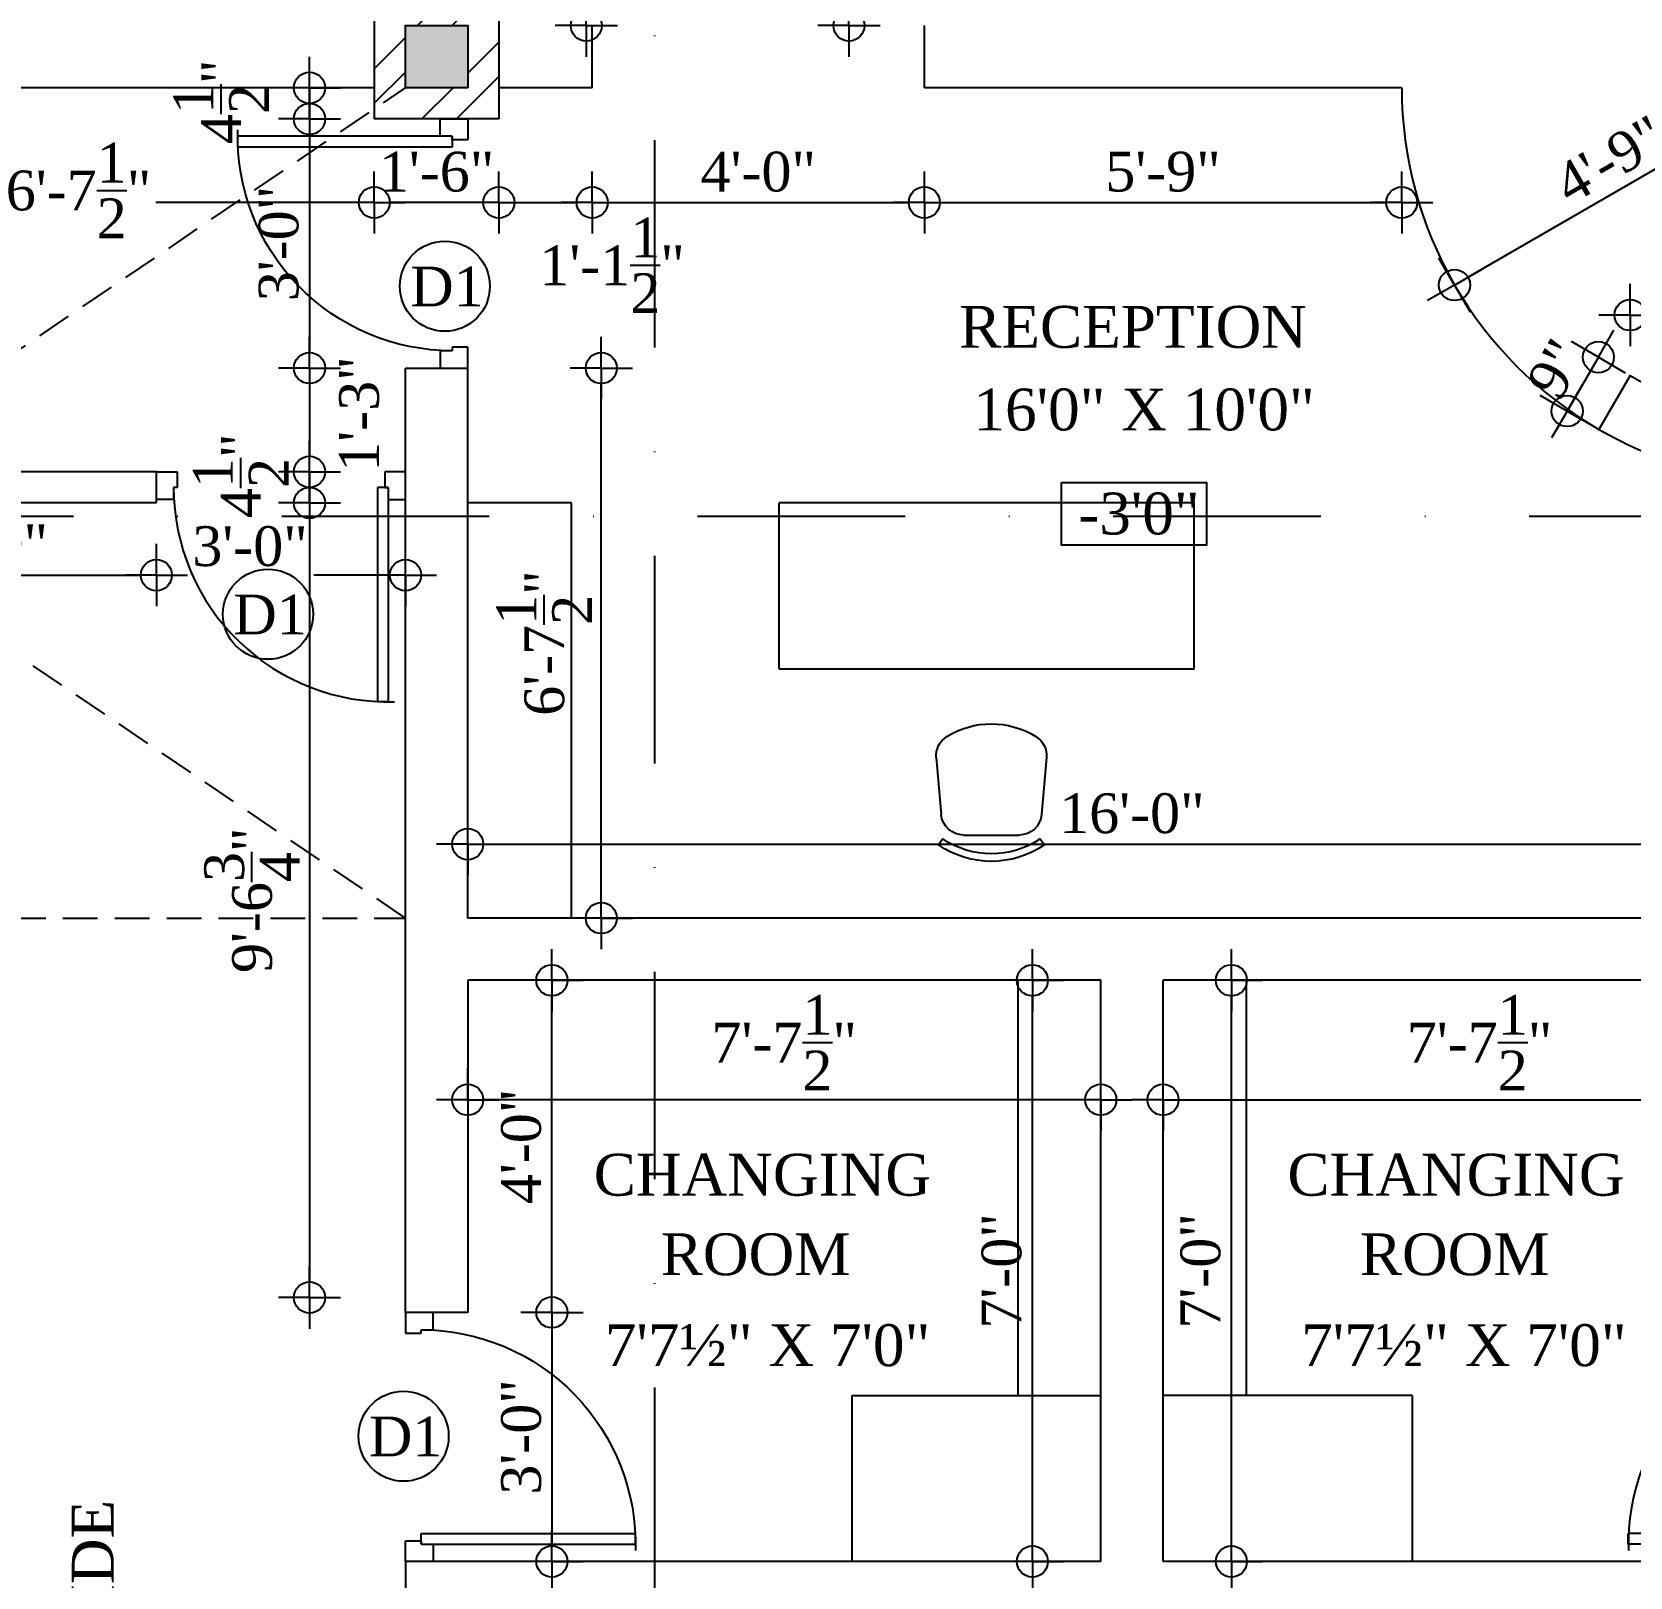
# Model space of a CAD drawing. Extents: x 13301 to 18078, y -1439 to 1911.
# Drawn here: x 14020.5 to 14251.4, y 328 to 551.4 of the extents above; entities that cross this region are included whole.
import ezdxf

# ---------------------------------------------------------------- set-up
doc = ezdxf.new("R2010")
doc.units = 0
doc.header["$LTSCALE"] = 20
doc.header["$MEASUREMENT"] = 0
doc.header["$PDMODE"] = 34
doc.header["$PDSIZE"] = 5
doc.linetypes.add('DASHDOT', pattern=[1, 0.5, -0.25, 0, -0.25])
doc.linetypes.add('HIDDEN', pattern=[0.375, 0.25, -0.125])
doc.layers.get('0').update_dxf_attribs({"linetype": 'CONTINUOUS'})
doc.layers.get('Defpoints').update_dxf_attribs({"linetype": 'CONTINUOUS'})
for name, color, linetype in [('column', 31, 'CONTINUOUS'), ('DIMLINE', 254, 'CONTINUOUS'), ('DOOR', 1, 'CONTINUOUS'), ('door text', 2, 'CONTINUOUS'), ('FURN', 10, 'CONTINUOUS'), ('HATCH', 252, 'CONTINUOUS'), ('Secline', 13, 'CONTINUOUS'), ('Stone', 8, 'CONTINUOUS'), ('text', 2, 'CONTINUOUS'), ('wall', 13, 'CONTINUOUS')]:
    doc.layers.add(name, color=color, linetype=linetype)
doc.styles.add('style3', font='TIMES.TTF')
doc.styles.add('style5', font='TIMES.TTF')
doc.dimstyles.new('arch61', dxfattribs={"dimscale": 0, "dimtxt": 5.75, "dimasz": 2.25, "dimexe": 0.18, "dimexo": 0.0625, "dimgap": 1.5, "dimtad": 1, "dimzin": 3, "dimdsep": 46, "dimlunit": 4, "dimtxsty": 'style3', "dimblk": 'BLK', "dimcen": 0, "dimse1": 1, "dimse2": 1, "dimclrd": 256, "dimclrt": 3, "dimazin": 0, "dimtfac": 1, "dimtix": 1, "dimtmove": 2, "dimatfit": 3, "dimldrblk": 'NONE', "dimfxl": 0, "dimtolj": 1, "dimtzin": 0, "dimlwd": -1, "dimarcsym": 0})

# ---------------------------------------------------------------- blocks, each defined once
blk = doc.blocks.new('DR1H902')
at = {"color": 0}
for p, q in [((-0.5, 0), (-0.5, 1)), ((-0.5, 1), (-0.45, 1)), ((-0.45, 0), (-0.45, 1)), ((-0.5, 0), (-0.45, 0))]:
    blk.add_line(p, q, dxfattribs=at)
blk.add_arc((-0.5, 0), 1, 0, 91.70698, dxfattribs=at)
blk = doc.blocks.new('A$C3B4262AC')
at = {"layer": 'DOOR'}
for p, q in [((0, 4), (0, 0)), ((2.5, 4), (0, 4)), ((2.5, 2.25), (2.5, 4)), ((0, 0), (3, 0)), ((3, 2.25), (2.5, 2.25)), ((3, 0), (3, 2.25))]:
    blk.add_line(p, q, dxfattribs=at)
blk = doc.blocks.new('A$C1F9E242A')
blk.add_blockref('A$C3B4262AC', (0, 0))
at = {"xscale": -1}
blk.add_blockref('A$C3B4262AC', (36, 0), dxfattribs=at)
at = {"layer": 'DOOR', "xscale": -31, "yscale": 31, "zscale": 68.88888888888889}
blk.add_blockref('DR1H902', (18, 2.25), dxfattribs=at)
blk = doc.blocks.new('*U15')
at = {"xscale": -1, "rotation": 90.00000000000249}
blk.add_blockref('A$C1F9E242A', (-13.99, 19.99), dxfattribs=at)
blk = doc.blocks.new('*U18')
at = {"xscale": -1, "rotation": 270.0000000000025}
blk.add_blockref('A$C1F9E242A', (-17.99, -16.01), dxfattribs=at)
blk = doc.blocks.new('CHAIR1')
at = {"color": 0}
for p, q in [((6.09, 9.96), (16.38, 9.07)), ((20.77, 8.8), (21.88, 9.57)), ((20.09, 5.02), (20.09, -5.02)), ((6.09, -9.96), (16.38, -9.07)), ((20.77, -8.8), (21.88, -9.57))]:
    blk.add_line(p, q, dxfattribs=at)
for centre, radius, start, end in [((5.74, 5.91), 4.06, 85.0303, 148.407), ((16.03, 5.02), 4.06, 0, 85.0303), ((7.9, 0), 15.59, 325.6197, 34.3803), ((7.9, 0), 16.94, 325.6197, 34.3803), ((15.35, 0), 15.35, 148.407, 211.593), ((16.03, -5.02), 4.06, 274.9697, 0), ((5.74, -5.91), 4.06, 211.593, 274.9697)]:
    blk.add_arc(centre, radius, start, end, dxfattribs=at)
blk = doc.blocks.new('*U28')
at = {"rotation": 179.9999999999999}
blk.add_blockref('A$C1F9E242A', (0, 2), dxfattribs=at)
blk = doc.blocks.new('BLK')
for q in [(0, 2), (-2, 0), (0, -2), (2, 0)]:
    blk.add_line((0, 0), q)
blk.add_circle((0, 0), 1)
blk = doc.blocks.new('*D66')
at = {"layer": 'Defpoints', "color": 0, "transparency": 16777216}
for p in [(13990.45, 483.29), (14038.45, 483.29), (14038.45, 472.86)]:
    blk.add_point(p, dxfattribs=at)
at = {"layer": 'DIMLINE', "transparency": 16777216}
blk.add_line((13992.7, 472.86), (14036.2, 472.86), dxfattribs=at)
at = {"layer": 'DIMLINE', "transparency": 16777216, "xscale": 2.25, "yscale": 2.25, "zscale": 2.25, "rotation": 180}
blk.add_blockref('BLK', (13990.45, 472.86), dxfattribs=at)
at = {"layer": 'DIMLINE', "transparency": 16777216, "xscale": 2.25, "yscale": 2.25, "zscale": 2.25}
blk.add_blockref('BLK', (14038.45, 472.86), dxfattribs=at)
at = {"layer": 'DIMLINE', "color": 3, "transparency": 16777216, "insert": (14014.45, 477.28), "char_height": 5.75, "attachment_point": 5, "style": 'style3'}
blk.add_mtext('\\A1;4\'-0"', dxfattribs=at)
blk = doc.blocks.new('_None')
blk = doc.blocks.new('*D67')
at = {"layer": 'Defpoints', "color": 0}
for p in [(14038.45, 483.29), (14074.45, 483.29), (14074.45, 472.86)]:
    blk.add_point(p, dxfattribs=at)
at = {"layer": 'DIMLINE'}
for p, q in [((14040.7, 472.86), (14042.78, 472.86)), ((14072.2, 472.86), (14061.19, 472.86))]:
    blk.add_line(p, q, dxfattribs=at)
at = {"layer": 'DIMLINE', "xscale": 2.25, "yscale": 2.25, "zscale": 2.25, "rotation": 180}
blk.add_blockref('BLK', (14038.45, 472.86), dxfattribs=at)
at = {"layer": 'DIMLINE', "xscale": 2.25, "yscale": 2.25, "zscale": 2.25}
blk.add_blockref('BLK', (14074.45, 472.86), dxfattribs=at)
at = {"layer": 'DIMLINE', "color": 3, "insert": (14051.99, 477.01), "char_height": 5.75, "attachment_point": 5, "style": 'style3'}
blk.add_mtext('\\A1;3\'-0"', dxfattribs=at)
blk = doc.blocks.new('*D75')
at = {"layer": 'Defpoints', "color": 0}
for p in [(13990.45, 543.29), (14069.95, 543.29), (13990.45, 526.72)]:
    blk.add_point(p, dxfattribs=at)
at = {"layer": 'DIMLINE'}
for p, q in [((13992.7, 526.72), (14016, 526.72)), ((14067.7, 526.72), (14038.39, 526.72))]:
    blk.add_line(p, q, dxfattribs=at)
at = {"layer": 'DIMLINE', "xscale": 2.25, "yscale": 2.25, "zscale": 2.25, "rotation": 180}
blk.add_blockref('BLK', (13990.45, 526.72), dxfattribs=at)
at = {"layer": 'DIMLINE', "xscale": 2.25, "yscale": 2.25, "zscale": 2.25}
blk.add_blockref('BLK', (14069.95, 526.72), dxfattribs=at)
at = {"layer": 'DIMLINE', "color": 3, "insert": (14027.2, 528.46), "char_height": 5.75, "attachment_point": 5, "style": 'style3'}
blk.add_mtext('\\A1;6\'-7{\\H1.000000x;\\S1/2;}"', dxfattribs=at)
blk = doc.blocks.new('*D83')
at = {"layer": 'Defpoints', "color": 0, "transparency": 16777216}
for p in [(14069.95, 538.79), (14087.95, 538.79), (14069.95, 526.72)]:
    blk.add_point(p, dxfattribs=at)
at = {"layer": 'DIMLINE', "transparency": 16777216}
blk.add_line((14085.7, 526.72), (14072.2, 526.72), dxfattribs=at)
at = {"layer": 'DIMLINE', "transparency": 16777216, "xscale": 2.25, "yscale": 2.25, "zscale": 2.25, "rotation": 180}
blk.add_blockref('BLK', (14069.95, 526.72), dxfattribs=at)
at = {"layer": 'DIMLINE', "transparency": 16777216, "xscale": 2.25, "yscale": 2.25, "zscale": 2.25}
blk.add_blockref('BLK', (14087.95, 526.72), dxfattribs=at)
at = {"layer": 'DIMLINE', "color": 3, "transparency": 16777216, "insert": (14078.95, 531.14), "char_height": 5.75, "attachment_point": 5, "style": 'style3'}
blk.add_mtext('\\A1;1\'-6"', dxfattribs=at)
blk = doc.blocks.new('*D84')
at = {"layer": 'Defpoints', "color": 0, "transparency": 16777216}
for p in [(14087.95, 543.29), (14101.45, 543.29), (14101.45, 526.72)]:
    blk.add_point(p, dxfattribs=at)
at = {"layer": 'DIMLINE', "transparency": 16777216}
blk.add_line((14090.2, 526.72), (14099.2, 526.72), dxfattribs=at)
at = {"layer": 'DIMLINE', "transparency": 16777216, "xscale": 2.25, "yscale": 2.25, "zscale": 2.25, "rotation": 180}
blk.add_blockref('BLK', (14087.95, 526.72), dxfattribs=at)
at = {"layer": 'DIMLINE', "transparency": 16777216, "xscale": 2.25, "yscale": 2.25, "zscale": 2.25}
blk.add_blockref('BLK', (14101.45, 526.72), dxfattribs=at)
at = {"layer": 'DIMLINE', "color": 3, "transparency": 16777216, "insert": (14104.32, 517.64), "char_height": 5.75, "attachment_point": 5, "style": 'style3'}
blk.add_mtext('\\A1;1\'-1{\\H1.000000x;\\S1/2;}"', dxfattribs=at)
blk = doc.blocks.new('*D85')
at = {"layer": 'Defpoints', "color": 0, "transparency": 16777216}
for p in [(14101.45, 548.48), (14149.45, 548.48), (14149.45, 526.72)]:
    blk.add_point(p, dxfattribs=at)
at = {"layer": 'DIMLINE', "transparency": 16777216}
blk.add_line((14103.7, 526.72), (14147.2, 526.72), dxfattribs=at)
at = {"layer": 'DIMLINE', "transparency": 16777216, "xscale": 2.25, "yscale": 2.25, "zscale": 2.25, "rotation": 180}
blk.add_blockref('BLK', (14101.45, 526.72), dxfattribs=at)
at = {"layer": 'DIMLINE', "transparency": 16777216, "xscale": 2.25, "yscale": 2.25, "zscale": 2.25}
blk.add_blockref('BLK', (14149.45, 526.72), dxfattribs=at)
at = {"layer": 'DIMLINE', "color": 3, "transparency": 16777216, "insert": (14125.45, 531.14), "char_height": 5.75, "attachment_point": 5, "style": 'style3'}
blk.add_mtext('\\A1;4\'-0"', dxfattribs=at)
blk = doc.blocks.new('*D86')
at = {"layer": 'Defpoints', "color": 0, "transparency": 16777216}
for p in [(14149.45, 543.29), (14218.45, 543.29), (14218.45, 526.72)]:
    blk.add_point(p, dxfattribs=at)
at = {"layer": 'DIMLINE', "transparency": 16777216}
blk.add_line((14151.7, 526.72), (14216.2, 526.72), dxfattribs=at)
at = {"layer": 'DIMLINE', "transparency": 16777216, "xscale": 2.25, "yscale": 2.25, "zscale": 2.25, "rotation": 180}
blk.add_blockref('BLK', (14149.45, 526.72), dxfattribs=at)
at = {"layer": 'DIMLINE', "transparency": 16777216, "xscale": 2.25, "yscale": 2.25, "zscale": 2.25}
blk.add_blockref('BLK', (14218.45, 526.72), dxfattribs=at)
at = {"layer": 'DIMLINE', "color": 3, "transparency": 16777216, "insert": (14183.95, 531.15), "char_height": 5.75, "attachment_point": 5, "style": 'style3'}
blk.add_mtext('\\A1;5\'-9"', dxfattribs=at)
blk = doc.blocks.new('*D124')
at = {"layer": 'Defpoints', "color": 0, "transparency": 16777216}
for p in [(14087.95, 591.29), (14087.95, 552.29), (14100.59, 552.29)]:
    blk.add_point(p, dxfattribs=at)
at = {"layer": 'DIMLINE', "transparency": 16777216}
blk.add_line((14100.59, 589.04), (14100.59, 554.54), dxfattribs=at)
at = {"layer": 'DIMLINE', "transparency": 16777216, "xscale": 2.25, "yscale": 2.25, "zscale": 2.25}
for p, rotation in [((14100.59, 591.29), 90), ((14100.59, 552.29), 270)]:
    blk.add_blockref('BLK', p, dxfattribs=dict(at, rotation=rotation))
at = {"layer": 'DIMLINE', "color": 3, "transparency": 16777216, "insert": (14096.16, 571.79), "char_height": 5.75, "attachment_point": 5, "rotation": 90, "style": 'style3'}
blk.add_mtext('\\A1;3\'-3"', dxfattribs=at)
blk = doc.blocks.new('*D127')
at = {"layer": 'Defpoints', "color": 0}
for p in [(14138.55, 600.29), (14156.45, 600.29), (14156.45, 552.29)]:
    blk.add_point(p, dxfattribs=at)
at = {"layer": 'DIMLINE'}
for p, q in [((14138.55, 598.04), (14138.55, 581.3)), ((14138.55, 554.54), (14138.55, 562.68))]:
    blk.add_line(p, q, dxfattribs=at)
at = {"layer": 'DIMLINE', "xscale": 2.25, "yscale": 2.25, "zscale": 2.25}
for p, rotation in [((14138.55, 600.29), 90), ((14138.55, 552.29), 270)]:
    blk.add_blockref('BLK', p, dxfattribs=dict(at, rotation=rotation))
at = {"layer": 'DIMLINE', "color": 3, "insert": (14138.55, 571.99), "char_height": 5.75, "attachment_point": 5, "rotation": 90, "style": 'style3'}
blk.add_mtext('\\A1;4\'-0"', dxfattribs=at)
blk = doc.blocks.new('*D166')
at = {"layer": 'Defpoints', "color": 0}
for p in [(14275.45, 543.29), (14226.08, 514.79), (14226.08, 514.79)]:
    blk.add_point(p, dxfattribs=at)
at = {"layer": 'DIMLINE'}
blk.add_line((14273.5, 542.17), (14228.03, 515.92), dxfattribs=at)
at = {"layer": 'DIMLINE', "xscale": 2.25, "yscale": 2.25, "zscale": 2.25}
for p, rotation in [((14275.45, 543.29), 29.99601757716608), ((14226.08, 514.79), 209.9960175771661)]:
    blk.add_blockref('BLK', p, dxfattribs=dict(at, rotation=rotation))
at = {"layer": 'DIMLINE', "color": 3, "insert": (14248.55, 532.88), "char_height": 5.75, "attachment_point": 5, "rotation": 29.996, "style": 'style3'}
blk.add_mtext('\\A1;4\'-9"', dxfattribs=at)
blk = doc.blocks.new('*D167')
at = {"layer": 'Defpoints', "color": 0}
for p in [(14251.45, 501.72), (14242.37, 496.58), (14246.94, 493.93)]:
    blk.add_point(p, dxfattribs=at)
at = {"layer": 'DIMLINE'}
for p, q in [((14248, 506.32), (14249.13, 508.26)), ((14246.87, 504.37), (14242.37, 496.58)), ((14241.24, 494.63), (14240.11, 492.68))]:
    blk.add_line(p, q, dxfattribs=at)
at = {"layer": 'DIMLINE', "xscale": 2.25, "yscale": 2.25, "zscale": 2.25}
for p, rotation in [((14246.87, 504.37), 239.9495559875373), ((14242.37, 496.58), 59.94955598753732)]:
    blk.add_blockref('BLK', p, dxfattribs=dict(at, rotation=rotation))
at = {"layer": 'DIMLINE', "color": 3, "insert": (14240.78, 502.69), "char_height": 5.75, "attachment_point": 5, "rotation": 59.9496, "style": 'style3'}
blk.add_mtext('\\A1;9"', dxfattribs=at)
blk = doc.blocks.new('*D168')
at = {"layer": 'Defpoints', "color": 0}
for p in [(14275.45, 510.82), (14251.45, 510.45), (14251.45, 501.72)]:
    blk.add_point(p, dxfattribs=at)
at = {"layer": 'DIMLINE'}
blk.add_line((14273.2, 510.45), (14253.7, 510.45), dxfattribs=at)
at = {"layer": 'DIMLINE', "xscale": 2.25, "yscale": 2.25, "zscale": 2.25, "rotation": 180}
blk.add_blockref('BLK', (14251.45, 510.45), dxfattribs=at)
at = {"layer": 'DIMLINE', "xscale": 2.25, "yscale": 2.25, "zscale": 2.25}
blk.add_blockref('BLK', (14275.45, 510.45), dxfattribs=at)
at = {"layer": 'DIMLINE', "color": 3, "insert": (14263.45, 514.87), "char_height": 5.75, "attachment_point": 5, "style": 'style3'}
blk.add_mtext('\\A1;2\'-0"', dxfattribs=at)
blk = doc.blocks.new('*D174')
at = {"layer": 'Defpoints', "color": 0}
for p in [(14083.45, 414.29), (14174.95, 414.29), (14083.45, 397.03)]:
    blk.add_point(p, dxfattribs=at)
at = {"layer": 'DIMLINE'}
blk.add_line((14172.7, 397.03), (14085.7, 397.03), dxfattribs=at)
at = {"layer": 'DIMLINE', "xscale": 2.25, "yscale": 2.25, "zscale": 2.25, "rotation": 180}
blk.add_blockref('BLK', (14083.45, 397.03), dxfattribs=at)
at = {"layer": 'DIMLINE', "xscale": 2.25, "yscale": 2.25, "zscale": 2.25}
blk.add_blockref('BLK', (14174.95, 397.03), dxfattribs=at)
at = {"layer": 'DIMLINE', "color": 3, "insert": (14129.2, 405.28), "char_height": 5.75, "attachment_point": 5, "style": 'style3'}
blk.add_mtext('\\A1;7\'-7{\\H1.000000x;\\S1/2;}"', dxfattribs=at)
blk = doc.blocks.new('*D175')
at = {"layer": 'Defpoints', "color": 0}
for p in [(14165.07, 414.29), (14174.95, 414.29), (14174.95, 330.29)]:
    blk.add_point(p, dxfattribs=at)
at = {"layer": 'DIMLINE'}
blk.add_line((14165.07, 332.54), (14165.07, 412.04), dxfattribs=at)
at = {"layer": 'DIMLINE', "xscale": 2.25, "yscale": 2.25, "zscale": 2.25}
for p, rotation in [((14165.07, 414.29), 90), ((14165.07, 330.29), 270)]:
    blk.add_blockref('BLK', p, dxfattribs=dict(at, rotation=rotation))
at = {"layer": 'DIMLINE', "color": 3, "insert": (14160.64, 372.29), "char_height": 5.75, "attachment_point": 5, "rotation": 90, "style": 'style3'}
blk.add_mtext('\\A1;7\'-0"', dxfattribs=at)
blk = doc.blocks.new('*D176')
at = {"layer": 'Defpoints', "color": 0}
for p in [(14083.45, 414.29), (14095.62, 414.29), (14083.45, 366.29)]:
    blk.add_point(p, dxfattribs=at)
at = {"layer": 'DIMLINE'}
blk.add_line((14095.62, 368.54), (14095.62, 412.04), dxfattribs=at)
at = {"layer": 'DIMLINE', "xscale": 2.25, "yscale": 2.25, "zscale": 2.25}
for p, rotation in [((14095.62, 414.29), 90), ((14095.62, 366.29), 270)]:
    blk.add_blockref('BLK', p, dxfattribs=dict(at, rotation=rotation))
at = {"layer": 'DIMLINE', "color": 3, "insert": (14091.2, 390.29), "char_height": 5.75, "attachment_point": 5, "rotation": 90, "style": 'style3'}
blk.add_mtext('\\A1;4\'-0"', dxfattribs=at)
blk = doc.blocks.new('*D177')
at = {"layer": 'Defpoints', "color": 0}
for p in [(14083.45, 366.29), (14083.45, 330.29), (14095.62, 330.29)]:
    blk.add_point(p, dxfattribs=at)
at = {"layer": 'DIMLINE'}
blk.add_line((14095.62, 364.04), (14095.62, 332.54), dxfattribs=at)
at = {"layer": 'DIMLINE', "xscale": 2.25, "yscale": 2.25, "zscale": 2.25}
for p, rotation in [((14095.62, 366.29), 90), ((14095.62, 330.29), 270)]:
    blk.add_blockref('BLK', p, dxfattribs=dict(at, rotation=rotation))
at = {"layer": 'DIMLINE', "color": 3, "insert": (14091.2, 348.29), "char_height": 5.75, "attachment_point": 5, "rotation": 90, "style": 'style3'}
blk.add_mtext('\\A1;3\'-0"', dxfattribs=at)
blk = doc.blocks.new('*D180')
at = {"layer": 'Defpoints', "color": 0}
for p in [(14032.17, 483.29), (14060.58, 368.44), (14074.45, 368.44)]:
    blk.add_point(p, dxfattribs=at)
at = {"layer": 'DIMLINE'}
blk.add_line((14060.58, 481.04), (14060.58, 370.69), dxfattribs=at)
at = {"layer": 'DIMLINE', "xscale": 2.25, "yscale": 2.25, "zscale": 2.25}
for p, rotation in [((14060.58, 483.29), 90), ((14060.58, 368.44), 270)]:
    blk.add_blockref('BLK', p, dxfattribs=dict(at, rotation=rotation))
at = {"layer": 'DIMLINE', "color": 3, "insert": (14052.27, 425.87), "char_height": 5.75, "attachment_point": 5, "rotation": 90, "style": 'style3'}
blk.add_mtext('\\A1;9\'-6{\\H1.000000x;\\S3/4;}"', dxfattribs=at)
blk = doc.blocks.new('*D182')
at = {"layer": 'Defpoints', "color": 0}
for p in [(14183.95, 414.29), (14275.45, 414.29), (14275.45, 397.03)]:
    blk.add_point(p, dxfattribs=at)
at = {"layer": 'DIMLINE'}
blk.add_line((14186.2, 397.03), (14273.2, 397.03), dxfattribs=at)
at = {"layer": 'DIMLINE', "xscale": 2.25, "yscale": 2.25, "zscale": 2.25, "rotation": 180}
blk.add_blockref('BLK', (14183.95, 397.03), dxfattribs=at)
at = {"layer": 'DIMLINE', "xscale": 2.25, "yscale": 2.25, "zscale": 2.25}
blk.add_blockref('BLK', (14275.45, 397.03), dxfattribs=at)
at = {"layer": 'DIMLINE', "color": 3, "insert": (14229.7, 405.28), "char_height": 5.75, "attachment_point": 5, "style": 'style3'}
blk.add_mtext('\\A1;7\'-7{\\H1.000000x;\\S1/2;}"', dxfattribs=at)
blk = doc.blocks.new('*D183')
at = {"layer": 'Defpoints', "color": 0}
for p in [(14183.95, 414.29), (14193.83, 414.29), (14183.95, 330.29)]:
    blk.add_point(p, dxfattribs=at)
at = {"layer": 'DIMLINE'}
blk.add_line((14193.83, 332.54), (14193.83, 412.04), dxfattribs=at)
at = {"layer": 'DIMLINE', "xscale": 2.25, "yscale": 2.25, "zscale": 2.25}
for p, rotation in [((14193.83, 414.29), 90), ((14193.83, 330.29), 270)]:
    blk.add_blockref('BLK', p, dxfattribs=dict(at, rotation=rotation))
at = {"layer": 'DIMLINE', "color": 3, "insert": (14189.39, 372.29), "char_height": 5.75, "attachment_point": 5, "rotation": 90, "style": 'style3'}
blk.add_mtext('\\A1;7\'-0"', dxfattribs=at)
blk = doc.blocks.new('*D215')
at = {"layer": 'Defpoints', "color": 0}
for p in [(14060.58, 543.29), (14069.95, 543.29), (14069.95, 538.79)]:
    blk.add_point(p, dxfattribs=at)
at = {"layer": 'DIMLINE'}
for p, q in [((14060.58, 545.54), (14060.58, 547.79)), ((14060.58, 538.79), (14060.58, 543.29)), ((14060.58, 536.54), (14060.58, 534.29))]:
    blk.add_line(p, q, dxfattribs=at)
at = {"layer": 'DIMLINE', "xscale": 2.25, "yscale": 2.25, "zscale": 2.25}
for p, rotation in [((14060.58, 543.29), 270), ((14060.58, 538.79), 90)]:
    blk.add_blockref('BLK', p, dxfattribs=dict(at, rotation=rotation))
at = {"layer": 'DIMLINE', "color": 3, "insert": (14047.81, 541.27), "char_height": 5.75, "attachment_point": 5, "rotation": 90, "style": 'style3'}
blk.add_mtext('\\A1;4{\\H1.000000x;\\S1/2;}"', dxfattribs=at)
blk = doc.blocks.new('*D216')
at = {"layer": 'Defpoints', "color": 0}
for p in [(14069.95, 538.79), (14060.58, 502.79), (14074.45, 502.79)]:
    blk.add_point(p, dxfattribs=at)
at = {"layer": 'DIMLINE'}
blk.add_line((14060.58, 536.54), (14060.58, 505.04), dxfattribs=at)
at = {"layer": 'DIMLINE', "xscale": 2.25, "yscale": 2.25, "zscale": 2.25}
for p, rotation in [((14060.58, 538.79), 90), ((14060.58, 502.79), 270)]:
    blk.add_blockref('BLK', p, dxfattribs=dict(at, rotation=rotation))
at = {"layer": 'DIMLINE', "color": 3, "insert": (14056.15, 520.79), "char_height": 5.75, "attachment_point": 5, "rotation": 90, "style": 'style3'}
blk.add_mtext('\\A1;3\'-0"', dxfattribs=at)
blk = doc.blocks.new('*D217')
at = {"layer": 'Defpoints', "color": 0}
for p in [(14074.45, 502.79), (14035.42, 487.79), (14060.58, 487.79)]:
    blk.add_point(p, dxfattribs=at)
at = {"layer": 'DIMLINE'}
blk.add_line((14060.58, 500.54), (14060.58, 490.04), dxfattribs=at)
at = {"layer": 'DIMLINE', "xscale": 2.25, "yscale": 2.25, "zscale": 2.25}
for p, rotation in [((14060.58, 502.79), 90), ((14060.58, 487.79), 270)]:
    blk.add_blockref('BLK', p, dxfattribs=dict(at, rotation=rotation))
at = {"layer": 'DIMLINE', "color": 3, "insert": (14067.78, 496.15), "char_height": 5.75, "attachment_point": 5, "rotation": 90, "style": 'style3'}
blk.add_mtext('\\A1;1\'-3"', dxfattribs=at)
blk = doc.blocks.new('*D218')
at = {"layer": 'Defpoints', "color": 0}
for p in [(14038.45, 487.79), (14038.45, 483.29), (14060.58, 483.29)]:
    blk.add_point(p, dxfattribs=at)
at = {"layer": 'DIMLINE'}
for p, q in [((14060.58, 490.04), (14060.58, 492.29)), ((14060.58, 487.79), (14060.58, 483.29)), ((14060.58, 481.04), (14060.58, 478.79))]:
    blk.add_line(p, q, dxfattribs=at)
at = {"layer": 'DIMLINE', "xscale": 2.25, "yscale": 2.25, "zscale": 2.25}
for p, rotation in [((14060.58, 487.79), 270), ((14060.58, 483.29), 90)]:
    blk.add_blockref('BLK', p, dxfattribs=dict(at, rotation=rotation))
at = {"layer": 'DIMLINE', "color": 3, "insert": (14050.65, 487.22), "char_height": 5.75, "attachment_point": 5, "rotation": 90, "style": 'style3'}
blk.add_mtext('\\A1;4{\\H1.000000x;\\S1/2;}"', dxfattribs=at)
blk = doc.blocks.new('*D219')
at = {"layer": 'Defpoints', "color": 0}
for p in [(14083.45, 502.79), (14102.76, 502.79), (14083.45, 423.29)]:
    blk.add_point(p, dxfattribs=at)
at = {"layer": 'DIMLINE'}
blk.add_line((14102.76, 425.54), (14102.76, 500.54), dxfattribs=at)
at = {"layer": 'DIMLINE', "xscale": 2.25, "yscale": 2.25, "zscale": 2.25}
for p, rotation in [((14102.76, 502.79), 90), ((14102.76, 423.29), 270)]:
    blk.add_blockref('BLK', p, dxfattribs=dict(at, rotation=rotation))
at = {"layer": 'DIMLINE', "color": 3, "insert": (14094.51, 463.04), "char_height": 5.75, "attachment_point": 5, "rotation": 90, "style": 'style3'}
blk.add_mtext('\\A1;6\'-7{\\H1.000000x;\\S1/2;}"', dxfattribs=at)
blk = doc.blocks.new('*D220')
at = {"layer": 'Defpoints', "color": 0}
for p in [(14275.45, 433.98), (14083.45, 423.29), (14275.45, 423.29)]:
    blk.add_point(p, dxfattribs=at)
at = {"layer": 'DIMLINE'}
blk.add_line((14085.7, 433.98), (14273.2, 433.98), dxfattribs=at)
at = {"layer": 'DIMLINE', "xscale": 2.25, "yscale": 2.25, "zscale": 2.25, "rotation": 180}
blk.add_blockref('BLK', (14083.45, 433.98), dxfattribs=at)
at = {"layer": 'DIMLINE', "xscale": 2.25, "yscale": 2.25, "zscale": 2.25}
blk.add_blockref('BLK', (14275.45, 433.98), dxfattribs=at)
at = {"layer": 'DIMLINE', "color": 3, "insert": (14179.45, 438.4), "char_height": 5.75, "attachment_point": 5, "style": 'style3'}
blk.add_mtext('\\A1;16\'-0"', dxfattribs=at)

msp = doc.modelspace()

# ---------------------------------------------------------------- hatches: boundary and pattern name
at = {"layer": 'HATCH'}
msp.add_hatch(color=8, dxfattribs=at).paths.add_polyline_path([(14083.45, 543.29), (14083.45, 552.29), (14074.45, 552.29), (14074.45, 543.29)])
at = {"layer": 'Stone', "ltscale": 5}
h = msp.add_hatch(dxfattribs=at)
h.set_pattern_fill('STEEL', color=256, scale=80, style=0)
h.set_pattern_definition([(45, (0, 47.558), (-7.071068, 7.071068), []), (45, (0, 52.558), (-7.071068, 7.071068), [])])
h.paths.add_polyline_path([(14087.95, 591.29), (14069.95, 591.29), (14069.95, 538.79), (14087.95, 538.79)])
h.paths.add_polyline_path([(14083.45, 552.29), (14083.45, 543.29), (14074.45, 543.29), (14074.45, 552.29)], flags=16)

# ---------------------------------------------------------------- linework, layer by layer
for p, q in [((14149.45, 543.29), (14149.45, 552.29)), ((14218.45, 543.29), (14149.45, 543.29)), ((14162.95, 414.29), (14162.95, 354.29)), ((14195.95, 414.29), (14195.95, 354.29))]:
    msp.add_line(p, q)
at = {"linetype": 'HIDDEN'}
for p, q in [((14074.45, 423.29), (13897.45, 543.29)), ((13897.45, 423.29), (14074.45, 543.29)), ((13897.45, 423.29), (14074.45, 423.29))]:
    msp.add_line(p, q, dxfattribs=at)
at = {"color": 41}
for p, q in [((14138.95, 354.29), (14138.95, 330.29)), ((14138.95, 354.29), (14174.95, 354.29)), ((14219.95, 354.29), (14183.95, 354.29)), ((14219.95, 354.29), (14219.95, 330.29))]:
    msp.add_line(p, q, dxfattribs=at)
msp.add_arc((14275.45, 543.29), 57, 180, 239.99204)
at = {"layer": 'column'}
msp.add_lwpolyline([(14083.45, 543.29), (14074.45, 543.29), (14074.45, 552.29), (14083.45, 552.29)], close=True, dxfattribs=at)
at = {"layer": 'door text', "color": 7}
for centre in [(14080.145, 514.615), (14054.584, 467.207), (14074.179, 348.396)]:
    msp.add_circle(centre, 6.51, dxfattribs=at)
at = {"layer": 'FURN'}
for p, q in [((14098.45, 483.29), (14083.45, 483.29)), ((14098.45, 423.29), (14098.45, 483.29)), ((14128.45, 459.29), (14128.45, 483.29)), ((14188.45, 483.29), (14128.45, 483.29)), ((14188.45, 459.29), (14188.45, 483.29)), ((14188.45, 459.29), (14128.45, 459.29))]:
    msp.add_line(p, q, dxfattribs=at)
at = {"layer": 'Secline', "linetype": 'DASHDOT', "ltscale": 3}
msp.add_line((14567.366, 481.338), (13839.506, 481.338), dxfattribs=at)
msp.add_lwpolyline([(14155.028, 822.45), (14155.028, 655.938), (14110.443, 655.938), (14110.443, -256.172)], dxfattribs=at)
at = {"layer": 'text'}
msp.add_lwpolyline([(14169.279, 486.237), (14190.219, 486.237), (14190.219, 477.212), (14169.279, 477.212)], close=True, dxfattribs=at)
at = {"layer": 'wall'}
for p, q in [((14069.95, 591.29), (14069.95, 538.79)), ((14087.95, 591.29), (14087.95, 538.79)), ((14101.45, 543.29), (14101.45, 552.29)), ((14069.95, 543.29), (13990.45, 543.29)), ((14101.45, 543.29), (14087.95, 543.29)), ((14087.95, 538.79), (14069.95, 538.79)), ((14074.45, 502.79), (14083.45, 502.79)), ((14074.45, 366.29), (14074.45, 502.79)), ((14083.45, 423.29), (14083.45, 502.79)), ((14251.45, 501.721), (14246.943, 493.931)), ((14038.45, 487.79), (13897.45, 487.79)), ((14038.45, 483.29), (14038.45, 487.79)), ((14038.45, 483.29), (13990.45, 483.29)), ((14275.45, 423.29), (14083.45, 423.29)), ((14083.45, 414.29), (14083.45, 366.29)), ((14174.95, 414.29), (14083.45, 414.29)), ((14174.95, 330.29), (14174.95, 414.29)), ((14183.95, 330.29), (14183.95, 414.29)), ((14275.45, 414.29), (14183.95, 414.29)), ((14083.45, 366.29), (14074.45, 366.29)), ((14174.95, 330.29), (14074.45, 330.29)), ((14074.45, 330.29), (14074.45, 321.29)), ((14284.45, 330.29), (14183.95, 330.29))]:
    msp.add_line(p, q, dxfattribs=at)
for radius, start in [(48, 240), (57, 239.99204)]:
    msp.add_arc((14275.45, 543.29), radius, start, 270, dxfattribs=at)

# ---------------------------------------------------------------- block references
at = {"layer": 'DOOR', "rotation": 270}
for name, p in [('*U28', (14081.45, 502.79)), ('*U18', (14054.459, 469.799))]:
    msp.add_blockref(name, p, dxfattribs=at)
at = {"layer": 'DOOR', "xscale": -1}
msp.add_blockref('*U15', (14060.459, 346.299), dxfattribs=at)
at = {"layer": 'DOOR'}
msp.add_blockref('*U15', (14298.44, 346.299), dxfattribs=at)
at = {"layer": 'FURN', "xscale": -0.7999999999992724, "yscale": 0.7999999999992724, "zscale": 0.8, "rotation": 90}
msp.add_blockref('CHAIR1', (14159.142, 451.359), dxfattribs=at)

# ---------------------------------------------------------------- texts
at = {"layer": 'door text', "style": 'style5'}
for p in [(14075.139, 511.705), (14049.578, 464.298), (14069.173, 345.487)]:
    msp.add_text('D1', height=5.75, dxfattribs=at).set_placement(p)
at = {"layer": 'text', "style": 'style5'}
for s, height, p in [('RECEPTION', 6.0504, (14154.487, 505.724)), ('16\'0" X 10\'0"', 6.05042, (14156.549, 493.773)), ('-3\'0"', 6.0504, (14171.694, 478.739)), ('CHANGING', 6.0504, (14101.668, 383.17)), ('CHANGING', 6.0504, (14201.928, 383.17)), ('ROOM', 6.0504, (14111.347, 371.674)), ('ROOM', 6.0504, (14212.4, 371.674)), ('7\'7½" X 7\'0"', 6.05042, (14103.266, 358.525)), ('7\'7½" X 7\'0"', 6.05042, (14203.909, 358.525))]:
    msp.add_text(s, height=height, dxfattribs=at).set_placement(p)
msp.add_text('CORRIDOR  7\'0"  WIDE', height=6.05042, rotation=90, dxfattribs=at).set_placement((14032.278, 244.464))

# ---------------------------------------------------------------- dimensions: what is measured, and where the dimension line sits
at = {"layer": 'DIMLINE'}
for base, p1, p2, picture, middle in [((14138.552, 600.29), (14156.45, 552.29), (14156.45, 600.29), '*D127', (14138.552, 571.99)), ((14060.576, 543.29), (14069.95, 538.79), (14069.95, 543.29), '*D215', (14047.81, 541.272)), ((14060.576, 487.79), (14074.45, 502.79), (14035.418, 487.79), '*D217', (14067.777, 496.154)), ((14060.576, 483.29), (14038.45, 487.79), (14038.45, 483.29), '*D218', (14050.652, 487.225))]:
    dim = msp.add_linear_dim(base=base, p1=p1, p2=p2, angle=90, dimstyle='arch61', override={"dimscale": 1, "dimfxl": 0.25}, dxfattribs=at)
    dim.commit()
    dim.dimension.update_dxf_attribs({"geometry": picture, "text_midpoint": middle, "dimtype": 160})
for base, p1, p2, angle, picture, middle in [((14100.588, 552.29), (14087.95, 591.29), (14087.95, 552.29), 90, '*D124', (14096.163, 571.79)), ((14060.576, 502.79), (14069.95, 538.79), (14074.45, 502.79), 90, '*D216', (14056.151, 520.79)), ((14102.764, 502.79), (14083.45, 423.29), (14083.45, 502.79), 90, '*D219', (14094.51, 463.04)), ((14060.576, 368.443), (14032.166, 483.29), (14074.45, 368.443), 90, '*D180', (14052.272, 425.867)), ((14095.624, 414.29), (14083.45, 366.29), (14083.45, 414.29), 90, '*D176', (14091.2, 390.29)), ((14165.073, 414.29), (14174.95, 330.29), (14174.95, 414.29), 90, '*D175', (14160.64, 372.29)), ((14193.826, 414.29), (14183.95, 330.29), (14183.95, 414.29), 90, '*D183', (14189.393, 372.29)), ((14275.45, 397.031), (14183.95, 414.29), (14275.45, 414.29), 180, '*D182', (14229.7, 405.285)), ((14095.624, 330.29), (14083.45, 366.29), (14083.45, 330.29), 90, '*D177', (14091.2, 348.29))]:
    dim = msp.add_linear_dim(base=base, p1=p1, p2=p2, angle=angle, dimstyle='arch61', override={"dimscale": 1, "dimfxl": 0.25}, dxfattribs=at)
    dim.commit()
    dim.dimension.update_dxf_attribs({"geometry": picture, "text_midpoint": middle})
for base, p1, p2, override, picture, middle in [((14149.45, 526.718), (14101.45, 548.484), (14149.45, 548.484), {"dimscale": 1}, '*D85', (14125.45, 531.143)), ((14218.45, 526.718), (14149.45, 543.29), (14218.45, 543.29), {"dimscale": 1}, '*D86', (14183.95, 531.152)), ((14069.95, 526.718), (14087.95, 538.79), (14069.95, 538.79), {"dimscale": 1}, '*D83', (14078.95, 531.143)), ((14251.45, 510.447), (14275.45, 510.821), (14251.45, 501.721), {"dimscale": 1, "dimfxl": 0.25}, '*D168', (14263.45, 514.872)), ((14038.45, 472.856), (13990.45, 483.29), (14038.45, 483.29), {"dimscale": 1}, '*D66', (14014.45, 477.281)), ((14275.45, 433.98), (14083.45, 423.29), (14275.45, 423.29), {"dimscale": 1, "dimfxl": 0.25}, '*D220', (14179.45, 438.404)), ((14083.45, 397.031), (14174.95, 414.29), (14083.45, 414.29), {"dimscale": 1, "dimfxl": 0.25}, '*D174', (14129.2, 405.285))]:
    dim = msp.add_linear_dim(base=base, p1=p1, p2=p2, dimstyle='arch61', override=override, dxfattribs=at)
    dim.commit()
    dim.dimension.update_dxf_attribs({"geometry": picture, "text_midpoint": middle})
for p1, p2, distance, picture, middle in [((14275.45, 543.29), (14226.084, 514.794), 0, '*D166', (14248.551, 532.881)), ((14251.45, 501.721), (14246.943, 493.931), -5.286, '*D167', (14240.784, 502.693))]:
    dim = msp.add_aligned_dim(p1=p1, p2=p2, distance=distance, dimstyle='arch61', override={"dimscale": 1, "dimfxl": 0.25}, dxfattribs=at)
    dim.commit()
    dim.dimension.update_dxf_attribs({"geometry": picture, "text_midpoint": middle})
for base, p1, p2, picture, middle in [((13990.45, 526.718), (14069.95, 543.29), (13990.45, 543.29), '*D75', (14027.195, 528.462)), ((14101.45, 526.718), (14087.95, 543.29), (14101.45, 543.29), '*D84', (14104.323, 517.64)), ((14074.45, 472.856), (14038.45, 483.29), (14074.45, 483.29), '*D67', (14051.987, 477.009))]:
    dim = msp.add_linear_dim(base=base, p1=p1, p2=p2, dimstyle='arch61', override={"dimscale": 1}, dxfattribs=at)
    dim.commit()
    dim.dimension.update_dxf_attribs({"geometry": picture, "text_midpoint": middle, "dimtype": 160})

doc.saveas('drawing.dxf')
